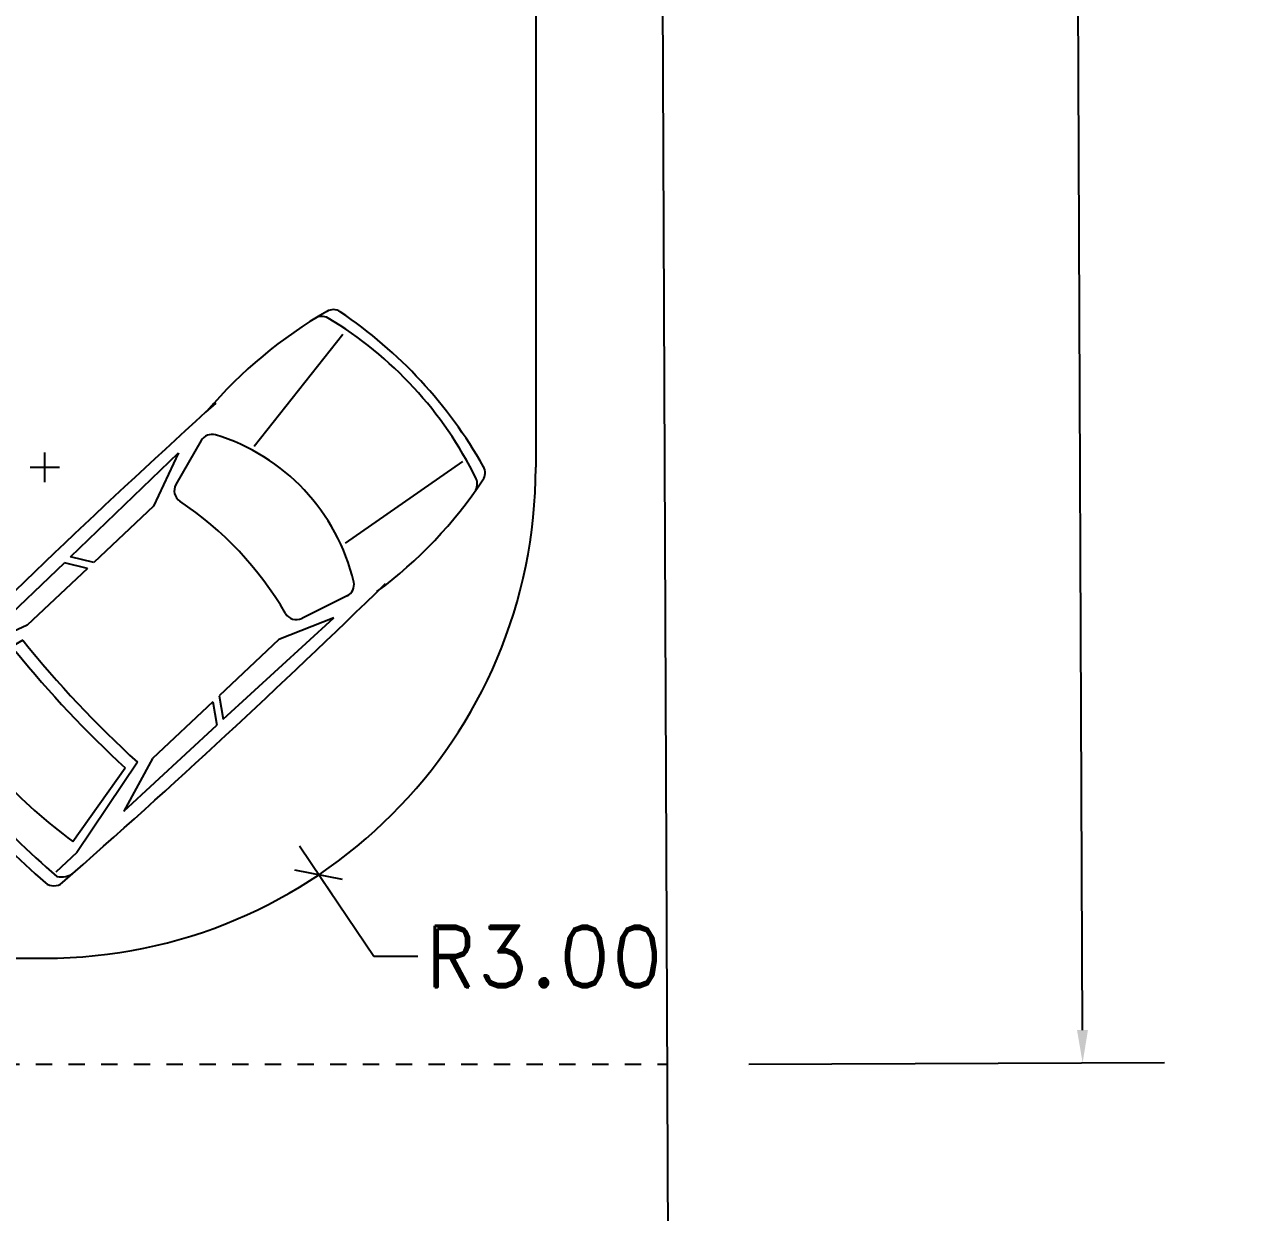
# Model space of a CAD drawing. Header units: millimetres. Extents: x 1590 to 1932, y -48 to 167.
# Drawn here: x 1717.13 to 1724.66, y -13.59 to -6.33 of the extents above; entities that cross this region are included whole.
import ezdxf

# ---------------------------------------------------------------- set-up
doc = ezdxf.new("R2010")
doc.units = ezdxf.units.MM
doc.header["$LTSCALE"] = 0.1
doc.header["$MEASUREMENT"] = 0
doc.header["$PDMODE"] = 35
doc.header["$PDSIZE"] = 0.75
doc.linetypes.add('DASHED', pattern=[0.75, 0.5, -0.25])
doc.layers.get('0').update_dxf_attribs({"linetype": 'CONTINUOUS'})
doc.layers.get('DEFPOINTS').update_dxf_attribs({"linetype": 'CONTINUOUS'})
for name, color, linetype in [('C-PRKG-CARS', 1, 'CONTINUOUS'), ('CALLES', 3, 'CONTINUOUS'), ('PAREDES', 3, 'CONTINUOUS'), ('TERRENO', 4, 'CONTINUOUS')]:
    doc.layers.add(name, color=color, linetype=linetype)
doc.styles.add('ROMAND', font='romand.shx')
doc.dimstyles.new('URBA', dxfattribs={"dimtxt": 20, "dimasz": 0.5, "dimexe": 1.25, "dimexo": 0.63, "dimgap": 0.63, "dimtad": 0, "dimtih": 1, "dimtoh": 1, "dimzin": 1, "dimdsep": 46, "dimtxsty": 'ROMAND', "dimcen": 2.5, "dimclrd": 1, "dimclre": 1, "dimclrt": 3, "dimadec": 0, "dimazin": 0, "dimtfac": 1, "dimtmove": 0, "dimatfit": 3, "dimfxl": 1, "dimtvp": 1, "dimtolj": 1, "dimtzin": 1, "dimarcsym": 0})

# ---------------------------------------------------------------- blocks, each defined once
blk = doc.blocks.new('*D28')
at = {"color": 1, "linetype": 'Continuous', "lineweight": -2, "transparency": 16777216}
for p, q in [((1721.4055, 24.0675), (1723.9452, 24.0781)), ((1723.446, 23.876), (1723.5199, 6.1137)), ((1723.5972, -12.4736), (1723.5233, 5.2887)), ((1721.5584, -12.6821), (1724.098, -12.6716))]:
    blk.add_line(p, q, dxfattribs=at)
at = {"color": 1, "linetype": 'Continuous', "transparency": 16777216}
for points in [[(1723.4793, 23.8761), (1723.4127, 23.8758), (1723.4452, 24.076)], [(1723.6306, -12.4735), (1723.5639, -12.4738), (1723.5981, -12.6736)]]:
    blk.add_solid(points, dxfattribs=at)
at = {"layer": 'DEFPOINTS', "color": 0, "linetype": 'Continuous', "transparency": 16777216}
for p in [(1720.9055, 24.0654), (1723.4452, 24.076), (1721.0584, -12.6842)]:
    blk.add_point(p, dxfattribs=at)
at = {"color": 3, "linetype": 'Continuous', "transparency": 16777216, "insert": (1723.5216, 5.7012), "char_height": 0.625, "attachment_point": 5, "style": 'ROMAND'}
blk.add_mtext('\\A1;36.75', dxfattribs=at)
blk = doc.blocks.new('02PCAR01')
at = {"color": 0, "linetype": 'ByBlock'}
for p, q in [((-122.94, 26.61), (-92.48, 26.84)), ((-89.35, 22.08), (-92.48, 26.84)), ((-90.39, 26.87), (-54.31, 27.32)), ((-87.23, 22.08), (-90.39, 26.87)), ((-54.31, 27.32), (-67.5, 22.08)), ((-138, 26.03), (-145, 26.03)), ((-112.52, 20.16), (-138, 26.03)), ((-109.29, 22.08), (-122.94, 26.61)), ((-48.33, 25.72), (-60.01, 22.2)), ((-136.91, 23.5), (-115.59, 19.26)), ((-89.35, 22.08), (-109.29, 22.08)), ((-67.5, 22.08), (-87.23, 22.08)), ((-6, 20.97), (-40, 15.97)), ((-6, -20.97), (-40, -15.97)), ((-112.51, -20.11), (-138, -25.97)), ((-136.91, -23.36), (-115.59, -19.12)), ((-109.29, -21.95), (-122.94, -26.47)), ((-89.35, -21.95), (-109.29, -21.95)), ((-89.35, -21.95), (-92.48, -26.7)), ((-87.23, -21.95), (-90.39, -26.73)), ((-67.5, -21.95), (-87.23, -21.95)), ((-54.31, -27.18), (-67.5, -21.95)), ((-48.33, -25.52), (-60.01, -22)), ((-138, -25.97), (-145, -25.97)), ((-122.94, -26.47), (-92.48, -26.7)), ((-90.39, -26.73), (-54.31, -27.18))]:
    blk.add_line(p, q, dxfattribs=at)
for centre, radius, start, end in [((-77.24, -1914.33), 1944.6, 88.89024, 92.01225), ((-30.02, -77.69), 108.31, 76.6607, 96.5655), ((-145.41, 25.94), 3.14, 92.1119, 173.4899), ((111.89, 0.1), 258.76, 174.0142, 185.9858), ((-141.57, 24.61), 4.6, 94.3987, 147.5288), ((-8.86, 25.33), 3.14, 17.8179, 78.3942), ((-5.75, 24.64), 3.14, 14.3452, 76.6607), ((110.89, 0.1), 260.73, 174.2342, 185.7658), ((-47.46, 22.85), 3, 31.1455, 106.7984), ((-87.12, 0.1), 48.72, 330.0774, 29.9226), ((-95.47, 0.91), 93.12, 343.0347, 15.8141), ((-111.75, 0.91), 111.76, 346.3976, 12.667), ((-7.97, 0.1), 131.06, 169.6897, 190.3103), ((-59.14, 19.33), 3, 106.7984, 193.6631), ((146.01, 0.1), 262.31, 175.7971, 184.2029), ((147.71, 0.1), 261.01, 175.5919, 184.4407), ((-142.7, 0.1), 82.75, 347.0683, 12.9317), ((-59.14, -19.13), 3, 166.3369, 253.2016), ((-145.41, -25.74), 3.14, 186.5101, 267.8881), ((-47.46, -22.65), 3, 253.2016, 328.8545), ((-9.37, -25.23), 3.14, 281.3249, 340.8826), ((-6.15, -24.54), 3.14, 283.1156, 344.5941), ((-77.24, 1914.53), 1944.6, 267.98775, 271.10976), ((-141.57, -24.41), 4.6, 212.4712, 265.6013), ((-30.02, 77.89), 108.31, 263.4345, 283.1156)]:
    blk.add_arc(centre, radius, start, end, dxfattribs=at)
blk = doc.blocks.new('UTP1$0$DIMBLOCK')
at = {"color": 4}
blk.add_line((-5.25, -5.25), (5.25, 5.25), dxfattribs=at)
at = {"color": 1}
blk.add_line((-7.5, 0), (10.5, 0), dxfattribs=at)
blk = doc.blocks.new('*D102')
at = {"color": 1, "linetype": 'Continuous', "lineweight": -2, "transparency": 16777216}
for p, q in [((1717.2555, -9.1242), (1717.2555, -8.9442)), ((1717.1655, -9.0342), (1717.3455, -9.0342)), ((1719.2652, -12.0237), (1718.9404, -11.5405)), ((1719.5352, -12.0237), (1719.2652, -12.0237))]:
    blk.add_line(p, q, dxfattribs=at)
at = {"layer": 'DEFPOINTS', "color": 0, "linetype": 'Continuous', "transparency": 16777216}
for p in [(1717.2555, -9.0342), (1718.9292, -11.5239)]:
    blk.add_point(p, dxfattribs=at)
at = {"color": 1, "linetype": 'Continuous', "lineweight": -2, "transparency": 16777216, "xscale": 0.02, "yscale": 0.02, "zscale": 0.02, "rotation": 123.9112333281465}
blk.add_blockref('UTP1$0$DIMBLOCK', (1718.9292, -11.5239), dxfattribs=at)
at = {"color": 3, "linetype": 'Continuous', "transparency": 16777216, "insert": (1720.3052, -12.0237), "char_height": 0.375, "attachment_point": 5, "style": 'ROMAND'}
blk.add_mtext('\\A1;R3.00', dxfattribs=at)
blk = doc.blocks.new('*D113')
at = {"layer": 'CALLES', "color": 1, "linetype": 'Continuous', "lineweight": -2, "transparency": 16777216}
for p, q in [((1717.6644, -21.7592), (1717.2389, -23.4764)), ((1717.6844, -21.7592), (1717.6644, -21.7592))]:
    blk.add_line(p, q, dxfattribs=at)
at = {"layer": 'DEFPOINTS', "color": 0, "linetype": 'Continuous', "transparency": 16777216}
for p in [(1720.8424, -8.9363), (1717.2341, -23.4958)]:
    blk.add_point(p, dxfattribs=at)
at = {"layer": 'CALLES', "color": 1, "linetype": 'Continuous', "lineweight": -2, "transparency": 16777216, "xscale": 0.02, "yscale": 0.02, "zscale": 0.02, "rotation": 256.0807419127751}
blk.add_blockref('UTP1$0$DIMBLOCK', (1717.2341, -23.4958), dxfattribs=at)
at = {"layer": 'CALLES', "color": 3, "linetype": 'Continuous', "transparency": 16777216, "insert": (1718.9425, -21.7592), "char_height": 0.5, "attachment_point": 5, "style": 'ROMAND'}
blk.add_mtext('\\A1;R15.00', dxfattribs=at)

msp = doc.modelspace()

# ---------------------------------------------------------------- linework, layer by layer
at = {"layer": 'PAREDES', "linetype": 'DASHED'}
msp.add_line((1685.7994, -12.6824), (1721.0584, -12.6824), dxfattribs=at)
at = {"layer": 'TERRENO', "color": 5, "linetype": 'Continuous'}
msp.add_line((1720.9055, 24.0654), (1721.0927, -20.9342), dxfattribs=at)
at = {"layer": 'TERRENO', "color": 3, "linetype": 'Continuous'}
for p, q in [((1720.2555, 9.0102), (1720.2555, -9.0342)), ((1697.1057, -12.0342), (1717.2555, -12.0342))]:
    msp.add_line(p, q, dxfattribs=at)
msp.add_arc((1717.2555, -9.0342), 3, 270, 360, dxfattribs=at)

# ---------------------------------------------------------------- block references
at = {"layer": 'C-PRKG-CARS', "xscale": 0.02539999999999054, "yscale": 0.02539999999999054, "zscale": 0.02539999999999054, "rotation": 43.22944015651515}
msp.add_blockref('02PCAR01', (1719.553, -8.5062), dxfattribs=at)

# ---------------------------------------------------------------- dimensions: what is measured, and where the dimension line sits
at = {"color": 4, "linetype": 'Continuous'}
dim = msp.add_aligned_dim(p1=(1721.0584, -12.6842), p2=(1720.9055, 24.0654), distance=-2.5397, dimstyle='URBA', override={"dimtxt": 0.625, "dimasz": 0.2, "dimexe": 0.5, "dimexo": 0.5, "dimgap": 0.1}, dxfattribs=at)
dim.commit()
dim.dimension.update_dxf_attribs({"geometry": '*D28', "text_midpoint": (1723.5216, 5.7012)})
at = {"color": 3, "linetype": 'Continuous'}
dim = msp.add_radius_dim(center=(1717.2555, -9.0342), mpoint=(1718.9292, -11.5239), dimstyle='URBA', override={"dimtxt": 0.375, "dimasz": 0.02, "dimexe": 0.18, "dimexo": 0.0625, "dimgap": 0.02, "dimzin": 0, "dimblk1": 'UTP1$0$DIMBLOCK', "dimblk2": 'UTP1$0$DIMBLOCK', "dimsah": 1, "dimcen": 0.09, "dimtdec": 4, "dimtofl": 0, "dimtvp": 0, "dimtzin": 0}, dxfattribs=at)
dim.commit()
dim.dimension.update_dxf_attribs({"geometry": '*D102', "text_midpoint": (1720.3052, -12.0237), "dimtype": 164})
at = {"layer": 'CALLES', "color": 7, "linetype": 'Continuous'}
dim = msp.add_radius_dim(center=(1720.8424, -8.9363), mpoint=(1717.2341, -23.4958), dimstyle='URBA', override={"dimtxt": 0.5, "dimasz": 0.02, "dimexe": 0.18, "dimexo": 0.0625, "dimgap": 0.02, "dimzin": 0, "dimblk1": 'UTP1$0$DIMBLOCK', "dimblk2": 'UTP1$0$DIMBLOCK', "dimsah": 1, "dimcen": 0.09, "dimtdec": 4, "dimtofl": 0, "dimtvp": 0, "dimtzin": 0}, dxfattribs=at)
dim.commit()
dim.dimension.update_dxf_attribs({"geometry": '*D113', "text_midpoint": (1718.9425, -21.7592), "dimtype": 164})

doc.saveas('drawing.dxf')
